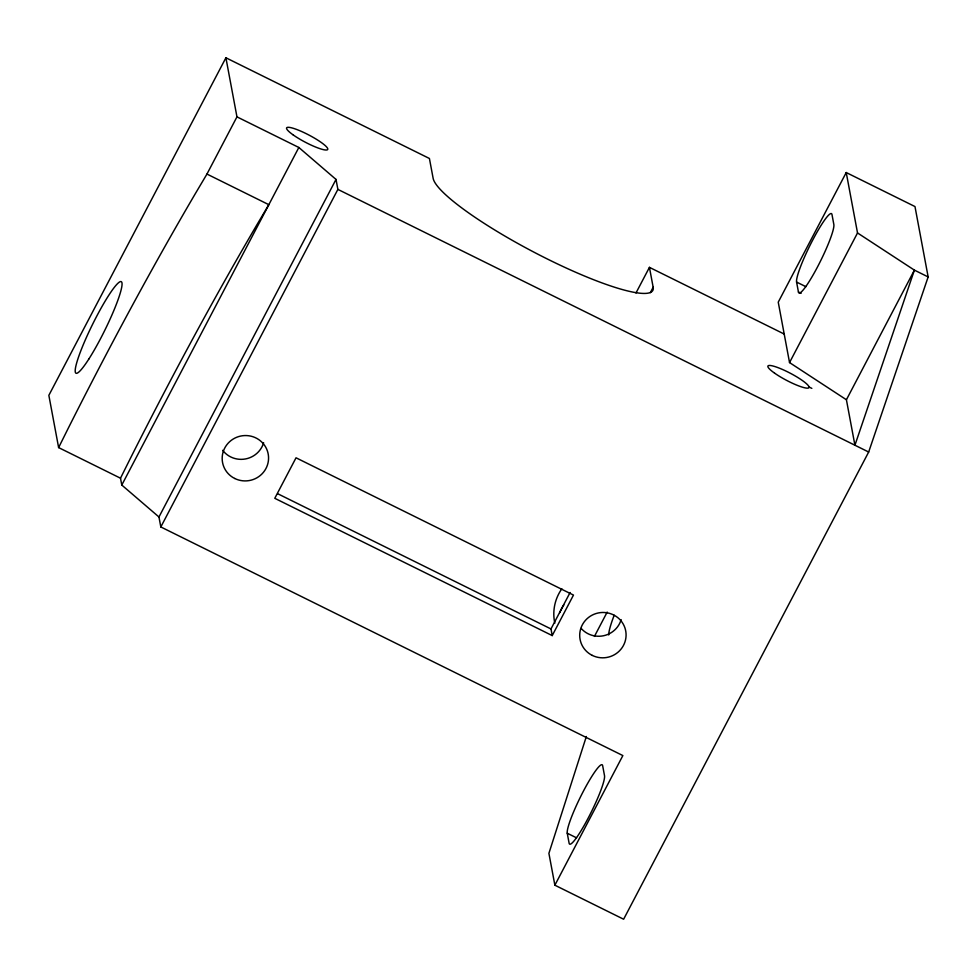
<?xml version="1.0" encoding="UTF-8"?>
<svg xmlns="http://www.w3.org/2000/svg" width="977" height="977" viewBox="0 0 977 977"><rect width="100%" height="100%" fill="white"/><g stroke="black" fill="none" stroke-linecap="round" stroke-linejoin="round"><path stroke-width="1.47" d="M586.347 736.499L548.903 853.336L554.875 885.199L623.631 919.223L868.675 452.033L928.15 276.931L914.985 206.562L846.229 172.538L778.242 302.162L789.538 362.577L846.412 399.752L854.924 445.231L914.399 270.128L857.525 232.953L846.229 172.538M554.875 885.199L622.862 755.575L160.826 526.957L158.958 516.992L121.783 485.044L120.501 478.205L58.62 447.588L68.17 428.414A631.594 84.059 -63.7 0 1 194.716 194.692L206.953 174.065L236.959 116.861L225.907 57.777L429.416 158.482L433.153 178.4A123.847 21.409 27.7 0 0 548.121 259.381A123.847 21.409 27.7 0 0 653.161 287.262L650.328 292.673M120.501 478.205L130.051 459.043A631.594 84.059 -63.7 0 1 256.597 225.308L268.834 204.681L206.953 174.065M225.907 57.777L48.85 395.343L58.62 447.588M121.783 485.044L298.84 147.478L236.959 116.861M158.958 516.992L336.015 179.426L298.84 147.478M160.826 526.957L337.883 189.391L336.015 179.426M635.978 293.002L649.436 267.356L784.201 334.036M552.225 635.587L573.475 595.078L296.031 457.798L274.781 498.307L552.225 635.587L550.979 628.944L570.104 592.489M594.431 636.393L607.181 612.09M789.538 362.577L857.525 232.953M846.412 399.752L914.399 270.128L928.15 276.931M801.103 293.344L798.441 292.025A38.701 5.154 -63.7 0 0 817.7 266.562A38.701 5.154 -63.7 0 0 833.845 224.515L831.989 214.549A38.701 5.154 -63.7 0 0 812.73 240.012A38.701 5.154 -63.7 0 0 796.573 282.06L805.891 286.676M809.09 387.002L811.838 388.37M337.883 189.391L868.675 452.033M277.639 493.69L550.979 628.944M567.246 833.234L569.115 843.188A38.701 5.154 -63.7 0 0 588.374 817.737A38.701 5.154 -63.7 0 0 604.519 775.677L602.662 765.724A38.701 5.154 -63.7 0 0 583.403 791.175A38.701 5.154 -63.7 0 0 567.246 833.234L576.564 837.839M796.573 282.06L798.441 292.025M649.436 267.356L653.161 287.262M608.695 634.94A51.085 6.802 -63.7 0 1 614.179 615.266M263.631 442.715A23.216 22.666 -10.6 0 1 222.671 450.312M621.152 619.626A23.216 22.666 -10.6 0 1 581.144 628.382M554.814 623.204A45.076 43.989 -10.6 0 1 561.848 588.789M559.772 612.64A45.076 43.989 -10.6 0 1 563.814 604.946M234.736 478.486A23.216 22.666 -10.6 0 0 268.541 456.943A23.216 22.666 -10.6 0 0 232.807 439.271A23.216 22.666 -10.6 0 0 234.736 478.486M592.27 655.396A23.216 22.666 -10.6 0 0 626.062 633.865A23.216 22.666 -10.6 0 0 590.34 616.182A23.216 22.666 -10.6 0 0 592.27 655.396M88.699 359.255A51.085 6.802 -63.7 0 0 121.978 282.939A51.085 6.802 -63.7 0 0 85.146 340.289A51.085 6.802 -63.7 0 0 88.699 359.255M293.247 134.96A23.216 4.018 27.7 0 0 327.332 149.799A23.216 4.018 27.7 0 0 300.928 131.199A23.216 4.018 27.7 0 0 293.247 134.96M774.529 373.104A23.216 4.018 27.7 0 0 808.626 387.942A23.216 4.018 27.7 0 0 782.223 369.355A23.216 4.018 27.7 0 0 774.529 373.104"/></g></svg>
